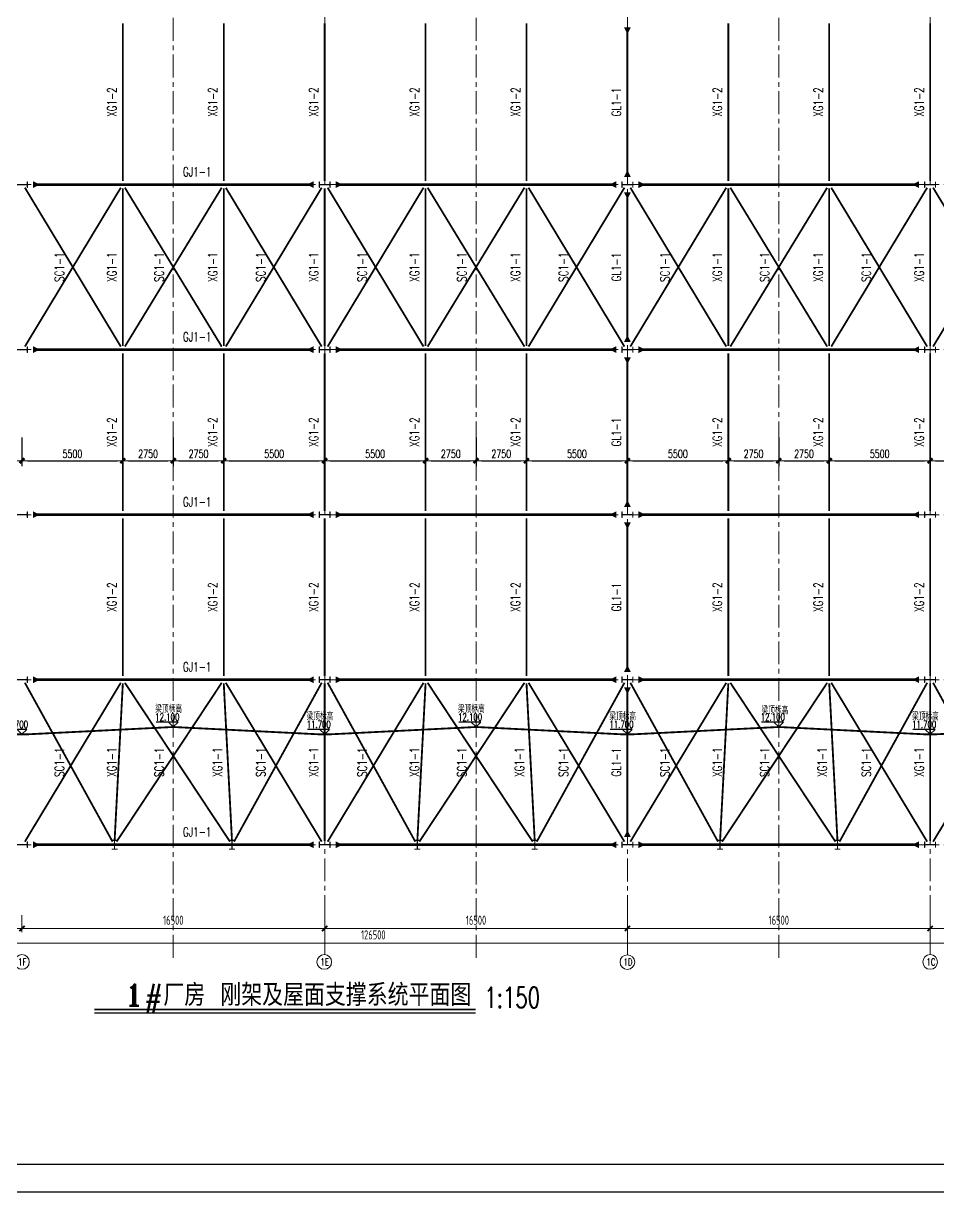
# Model space of a CAD drawing. Extents: x -1201378 to 2367219, y -619313 to 244905.
# Drawn here: x 434722 to 484548, y 118680 to 182444 of the extents above; entities that cross this region are included whole.
import ezdxf
from ezdxf.enums import TextEntityAlignment as Align

# ---------------------------------------------------------------- set-up
doc = ezdxf.new("R2010")
doc.units = 0
doc.header["$LTSCALE"] = 1000
doc.linetypes.add('CENTER', pattern=[2, 1.25, -0.25, 0.25, -0.25])
doc.layers.get('0').update_dxf_attribs({"linetype": 'CONTINUOUS'})
doc.layers.get('Defpoints').update_dxf_attribs({"linetype": 'CONTINUOUS'})
for name, color, linetype in [('0-cxFrame', 155, 'CONTINUOUS'), ('S-BG', 131, 'CONTINUOUS'), ('S-TEXT', 21, 'CONTINUOUS')]:
    doc.layers.add(name, color=color, linetype=linetype)
for name, color, linetype, lineweight in [('0-cxText', 131, 'CONTINUOUS', 25), ('S-axis', 111, 'CONTINUOUS', 0), ('S-bea', 40, 'CONTINUOUS', 0), ('S-col', 2, 'CONTINUOUS', 0), ('S-dim', 81, 'CONTINUOUS', 0), ('S-dote', 5, 'CENTER', 0), ('THIN', 7, 'CONTINUOUS', 0), ('柱间支撑', 6, 'CENTER', 0), ('梁', 4, 'CONTINUOUS', 18)]:
    doc.layers.add(name, color=color, linetype=linetype, lineweight=lineweight)
doc.styles.add('_TCH_AXIS', font='COMPLEX', dxfattribs={"bigfont": 'GBCBIG'})
doc.styles.add('cx_tuming', font='simhei.ttf')
doc.styles.add('cx_tuqian1', font='')
doc.styles.add('SS1', font='tj-romans1.shx', dxfattribs={"width": 0.7, "bigfont": 'tj-hztxt1.shx'})
doc.styles.add('TKZ1', font='tjromant.shx', dxfattribs={"width": 0.7, "bigfont": 'tjhts.shx'})
doc.styles.add('TSSD_Dimension', font='tssdeng.shx', dxfattribs={"width": 0.7, "bigfont": 'hztxt.shx'})
doc.styles.add('TSSD_Rein', font='tj-romans1.shx', dxfattribs={"width": 0.7, "bigfont": 'tj-hztxt.shx'})
doc.styles.add('黑体', font='simhei.ttf', dxfattribs={"width": 0.8})
doc.styles.get('cx_tuqian1').set_extended_font_data('SimSun')
doc.dimstyles.new('S-150-ARCHI', dxfattribs={"dimscale": 150, "dimtxt": 3, "dimasz": 2, "dimexe": 2, "dimexo": 2, "dimgap": 1, "dimtad": 1, "dimdec": 0, "dimzin": 0, "dimdsep": 46, "dimtxsty": 'SS1', "dimblk1": 'TT', "dimblk2": 'TT', "dimsah": 1, "dimcen": 1, "dimclrd": 256, "dimclre": 256, "dimclrt": 256, "dimadec": 0, "dimazin": 0, "dimtfac": 1, "dimtdec": 0, "dimtix": 1, "dimtmove": 2, "dimatfit": 0, "dimldrblk": 'TT', "dimfxl": 2, "dimtolj": 1, "dimtzin": 0, "dimarcsym": 0})
doc.dimstyles.new('TSSD_200_200', dxfattribs={"dimtxt": 500, "dimasz": 200, "dimexe": 200, "dimexo": 500, "dimgap": 200, "dimtad": 1, "dimdec": 0, "dimzin": 0, "dimdsep": 46, "dimtxsty": 'TSSD_Dimension', "dimblk": 'ARCHTICK', "dimcen": 0, "dimdle": 200, "dimclrt": 7, "dimadec": 0, "dimazin": 0, "dimtfac": 1, "dimtdec": 0, "dimtix": 1, "dimtmove": 2, "dimatfit": 3, "dimfxl": 1, "dimtolj": 1, "dimtzin": 0, "dimarcsym": 0})

# ---------------------------------------------------------------- blocks, each defined once
blk = doc.blocks.new('TK22.A0 L(Dragon)')
at = {"layer": '0-cxFrame', "color": 7, "const_width": 0.5}
blk.add_lwpolyline([(0, 0), (-1486, 0), (-1486, 841), (0, 841)], close=True, dxfattribs=at)
at = {"layer": '0-cxFrame', "const_width": 0.5}
blk.add_lwpolyline([(-80, 10), (-1466, 10), (-1466, 831), (-80, 831)], close=True, dxfattribs=at)
at = {"style": '黑体', "flags": 4}
blk.add_attdef('图幅', text='', height=3.3, dxfattribs=at).set_placement((-40, 3), align=Align.RIGHT)
at = {"layer": '0-cxText', "flags": 4}
for tag, height, style, p in [('建设单位', 3.5, 'cx_tuming', (-45, 240)), ('项目名称', 3.5, 'cx_tuming', (-45, 210)), ('子项名称', 3.5, 'cx_tuming', (-45, 180)), ('工程编号', 3.3, 'cx_tuqian1', (-35, 165)), ('图名1', 3.5, 'cx_tuming', (-45, 87)), ('图名2', 3.5, 'cx_tuming', (-45, 79)), ('图名3', 3.5, 'cx_tuming', (-45, 71)), ('出图日期', 3.3, 'cx_tuqian1', (-39, 60)), ('专业', 3.3, 'cx_tuqian1', (-55, 52)), ('图号', 3.3, 'cx_tuqian1', (-55, 44)), ('版次', 3.3, 'cx_tuqian1', (-20, 44))]:
    blk.add_attdef(tag, text='', height=height, dxfattribs=dict(at, style=style)).set_placement(p, align=Align.MIDDLE)
at = {"layer": 'Defpoints', "color": 6, "flags": 4}
for tag, height, style, p in [('tufu', 3.3, '黑体', (-12, 12)), ('dwfname', 4, 'cx_tuqian1', (-80, 3))]:
    blk.add_attdef(tag, text='', height=height, dxfattribs=dict(at, style=style)).set_placement(p, align=Align.RIGHT)
blk = doc.blocks.new('_FZH')
at = {"layer": 'S-col'}
blk.add_lwpolyline([(-0.375, -0.188), (-0.375, 0.187), (-0.36, 0.187), (-0.36, 0.005), (0.36, 0.005), (0.36, 0.187), (0.375, 0.187), (0.375, -0.188), (0.36, -0.188), (0.36, -0.005), (-0.36, -0.005), (-0.36, -0.188)], close=True, dxfattribs=at)
blk = doc.blocks.new('w4234324')
at = {"layer": 'S-col', "xscale": 800.0000000000005, "yscale": 800.0000000000005, "zscale": 800.0000000000005}
for p in [(-210454, 777820), (-193954, 777820), (-177454, 777820), (-160954, 777820), (-210454, 768820), (-193954, 768820), (-177454, 768820), (-160954, 768820), (-210454, 759820), (-193954, 759820), (-177454, 759820), (-160954, 759820), (-210454, 750820), (-193954, 750820), (-177454, 750820), (-160954, 750820), (-210454, 741820), (-193954, 741820), (-177454, 741820), (-160954, 741820)]:
    blk.add_blockref('_FZH', p, dxfattribs=at)
blk = doc.blocks.new('_ArchTick')
at = {"color": 0, "linetype": 'ByBlock', "const_width": 0.5}
blk.add_lwpolyline([(-0.71, -0.71), (0.71, 0.71)], dxfattribs=at)
blk = doc.blocks.new('*D3025')
at = {"layer": 'Defpoints', "color": 0, "transparency": 16777216}
for p in [(-181858, 21687), (-165358, 21687), (-165358, 20460)]:
    blk.add_point(p, dxfattribs=at)
at = {"layer": 'S-axis', "color": 0, "lineweight": -2, "transparency": 16777216}
for p, q in [((-181858, 21187), (-181858, 20260)), ((-165358, 21187), (-165358, 20260)), ((-182058, 20460), (-165158, 20460))]:
    blk.add_line(p, q, dxfattribs=at)
at = {"layer": 'S-axis', "color": 0, "lineweight": -2, "transparency": 16777216, "xscale": 200, "yscale": 200, "zscale": 200, "rotation": 180}
blk.add_blockref('_ArchTick', (-181858, 20460), dxfattribs=at)
at = {"layer": 'S-axis', "color": 0, "lineweight": -2, "transparency": 16777216, "xscale": 200, "yscale": 200, "zscale": 200}
blk.add_blockref('_ArchTick', (-165358, 20460), dxfattribs=at)
at = {"layer": 'S-axis', "color": 7, "transparency": 16777216, "insert": (-173608, 20910), "char_height": 500, "attachment_point": 5, "style": 'TSSD_Dimension'}
blk.add_mtext('\\A1;16500', dxfattribs=at)
blk = doc.blocks.new('*D3026')
at = {"layer": 'Defpoints', "color": 0, "transparency": 16777216}
for p in [(-165358, 21687), (-148858, 21687), (-148858, 20460)]:
    blk.add_point(p, dxfattribs=at)
at = {"layer": 'S-axis', "color": 0, "lineweight": -2, "transparency": 16777216}
for p, q in [((-165358, 21187), (-165358, 20260)), ((-148858, 21187), (-148858, 20260)), ((-165558, 20460), (-148658, 20460))]:
    blk.add_line(p, q, dxfattribs=at)
at = {"layer": 'S-axis', "color": 0, "lineweight": -2, "transparency": 16777216, "xscale": 200, "yscale": 200, "zscale": 200, "rotation": 180}
blk.add_blockref('_ArchTick', (-165358, 20460), dxfattribs=at)
at = {"layer": 'S-axis', "color": 0, "lineweight": -2, "transparency": 16777216, "xscale": 200, "yscale": 200, "zscale": 200}
blk.add_blockref('_ArchTick', (-148858, 20460), dxfattribs=at)
at = {"layer": 'S-axis', "color": 7, "transparency": 16777216, "insert": (-157108, 20910), "char_height": 500, "attachment_point": 5, "style": 'TSSD_Dimension'}
blk.add_mtext('\\A1;16500', dxfattribs=at)
blk = doc.blocks.new('*D3027')
at = {"layer": 'Defpoints', "color": 0, "transparency": 16777216}
for p in [(-148858, 21687), (-132358, 21687), (-132358, 20460)]:
    blk.add_point(p, dxfattribs=at)
at = {"layer": 'S-axis', "color": 0, "lineweight": -2, "transparency": 16777216}
for p, q in [((-148858, 21187), (-148858, 20260)), ((-132358, 21187), (-132358, 20260)), ((-149058, 20460), (-132158, 20460))]:
    blk.add_line(p, q, dxfattribs=at)
at = {"layer": 'S-axis', "color": 0, "lineweight": -2, "transparency": 16777216, "xscale": 200, "yscale": 200, "zscale": 200, "rotation": 180}
blk.add_blockref('_ArchTick', (-148858, 20460), dxfattribs=at)
at = {"layer": 'S-axis', "color": 0, "lineweight": -2, "transparency": 16777216, "xscale": 200, "yscale": 200, "zscale": 200}
blk.add_blockref('_ArchTick', (-132358, 20460), dxfattribs=at)
at = {"layer": 'S-axis', "color": 7, "transparency": 16777216, "insert": (-140608, 20910), "char_height": 500, "attachment_point": 5, "style": 'TSSD_Dimension'}
blk.add_mtext('\\A1;16500', dxfattribs=at)
blk = doc.blocks.new('*D3028')
at = {"layer": 'Defpoints', "color": 0, "transparency": 16777216}
for p in [(-132358, 21687), (-115858, 21687), (-115858, 20460)]:
    blk.add_point(p, dxfattribs=at)
at = {"layer": 'S-axis', "color": 0, "lineweight": -2, "transparency": 16777216}
for p, q in [((-132358, 21187), (-132358, 20260)), ((-115858, 21187), (-115858, 20260)), ((-132558, 20460), (-115658, 20460))]:
    blk.add_line(p, q, dxfattribs=at)
at = {"layer": 'S-axis', "color": 0, "lineweight": -2, "transparency": 16777216, "xscale": 200, "yscale": 200, "zscale": 200, "rotation": 180}
blk.add_blockref('_ArchTick', (-132358, 20460), dxfattribs=at)
at = {"layer": 'S-axis', "color": 0, "lineweight": -2, "transparency": 16777216, "xscale": 200, "yscale": 200, "zscale": 200}
blk.add_blockref('_ArchTick', (-115858, 20460), dxfattribs=at)
at = {"layer": 'S-axis', "color": 7, "transparency": 16777216, "insert": (-124108, 20910), "char_height": 500, "attachment_point": 5, "style": 'TSSD_Dimension'}
blk.add_mtext('\\A1;16500', dxfattribs=at)
blk = doc.blocks.new('*D3029')
at = {"layer": 'Defpoints', "color": 0, "transparency": 16777216}
for p in [(-115858, 21687), (-99358, 21687), (-99358, 20460)]:
    blk.add_point(p, dxfattribs=at)
at = {"layer": 'S-axis', "color": 0, "lineweight": -2, "transparency": 16777216}
for p, q in [((-115858, 21187), (-115858, 20260)), ((-99358, 21187), (-99358, 20260)), ((-116058, 20460), (-99158, 20460))]:
    blk.add_line(p, q, dxfattribs=at)
at = {"layer": 'S-axis', "color": 0, "lineweight": -2, "transparency": 16777216, "xscale": 200, "yscale": 200, "zscale": 200, "rotation": 180}
blk.add_blockref('_ArchTick', (-115858, 20460), dxfattribs=at)
at = {"layer": 'S-axis', "color": 0, "lineweight": -2, "transparency": 16777216, "xscale": 200, "yscale": 200, "zscale": 200}
blk.add_blockref('_ArchTick', (-99358, 20460), dxfattribs=at)
at = {"layer": 'S-axis', "color": 7, "transparency": 16777216, "insert": (-107608, 20910), "char_height": 500, "attachment_point": 5, "style": 'TSSD_Dimension'}
blk.add_mtext('\\A1;16500', dxfattribs=at)
blk = doc.blocks.new('*D3034')
at = {"layer": 'Defpoints', "color": 0, "transparency": 16777216}
for p in [(-209458, 21587), (-82958, 21587), (-82958, 19660)]:
    blk.add_point(p, dxfattribs=at)
at = {"layer": 'S-axis', "color": 0, "lineweight": -2, "transparency": 16777216}
for p, q in [((-209458, 21087), (-209458, 19460)), ((-82958, 21087), (-82958, 19460)), ((-209658, 19660), (-82758, 19660))]:
    blk.add_line(p, q, dxfattribs=at)
at = {"layer": 'S-axis', "color": 0, "lineweight": -2, "transparency": 16777216, "xscale": 200, "yscale": 200, "zscale": 200, "rotation": 180}
blk.add_blockref('_ArchTick', (-209458, 19660), dxfattribs=at)
at = {"layer": 'S-axis', "color": 0, "lineweight": -2, "transparency": 16777216, "xscale": 200, "yscale": 200, "zscale": 200}
blk.add_blockref('_ArchTick', (-82958, 19660), dxfattribs=at)
at = {"layer": 'S-axis', "color": 7, "transparency": 16777216, "insert": (-146208, 20110), "char_height": 500, "attachment_point": 5, "style": 'TSSD_Dimension'}
blk.add_mtext('\\A1;126500', dxfattribs=at)
blk = doc.blocks.new('TT')
blk.add_line((-0.97, 0), (0.97, 0))
at = {"const_width": 0.45}
blk.add_lwpolyline([(-0.44, -0.44), (0.44, 0.44)], dxfattribs=at)
blk = doc.blocks.new('*D5939')
at = {"layer": 'Defpoints', "color": 0, "transparency": 16777216}
for p in [(429142, 160152), (434642, 160152), (434642, 158595)]:
    blk.add_point(p, dxfattribs=at)
at = {"layer": 'S-dim', "lineweight": -2, "transparency": 16777216}
for p, q in [((429142, 159852), (429142, 158295)), ((434642, 159852), (434642, 158295)), ((429442, 158595), (434342, 158595))]:
    blk.add_line(p, q, dxfattribs=at)
at = {"layer": 'S-dim', "lineweight": -2, "transparency": 16777216, "xscale": 300, "yscale": 300, "zscale": 300, "rotation": 180}
blk.add_blockref('TT', (429142, 158595), dxfattribs=at)
at = {"layer": 'S-dim', "lineweight": -2, "transparency": 16777216, "xscale": 300, "yscale": 300, "zscale": 300}
blk.add_blockref('TT', (434642, 158595), dxfattribs=at)
at = {"layer": 'S-dim', "transparency": 16777216, "insert": (431892, 158970), "char_height": 450, "attachment_point": 5, "style": 'SS1'}
blk.add_mtext('\\A1;5500', dxfattribs=at)
blk = doc.blocks.new('*D5940')
at = {"layer": 'Defpoints', "color": 0, "transparency": 16777216}
for p in [(434642, 160152), (440142, 160152), (440142, 158595)]:
    blk.add_point(p, dxfattribs=at)
at = {"layer": 'S-dim', "lineweight": -2, "transparency": 16777216}
for p, q in [((434642, 159852), (434642, 158295)), ((440142, 159852), (440142, 158295)), ((434942, 158595), (439842, 158595))]:
    blk.add_line(p, q, dxfattribs=at)
at = {"layer": 'S-dim', "lineweight": -2, "transparency": 16777216, "xscale": 300, "yscale": 300, "zscale": 300, "rotation": 180}
blk.add_blockref('TT', (434642, 158595), dxfattribs=at)
at = {"layer": 'S-dim', "lineweight": -2, "transparency": 16777216, "xscale": 300, "yscale": 300, "zscale": 300}
blk.add_blockref('TT', (440142, 158595), dxfattribs=at)
at = {"layer": 'S-dim', "transparency": 16777216, "insert": (437392, 158970), "char_height": 450, "attachment_point": 5, "style": 'SS1'}
blk.add_mtext('\\A1;5500', dxfattribs=at)
blk = doc.blocks.new('*D5941')
at = {"layer": 'Defpoints', "color": 0, "transparency": 16777216}
for p in [(440142, 160152), (442892, 160152), (442892, 158595)]:
    blk.add_point(p, dxfattribs=at)
at = {"layer": 'S-dim', "lineweight": -2, "transparency": 16777216}
for p, q in [((440142, 159852), (440142, 158295)), ((442892, 159852), (442892, 158295)), ((440442, 158595), (442592, 158595))]:
    blk.add_line(p, q, dxfattribs=at)
at = {"layer": 'S-dim', "lineweight": -2, "transparency": 16777216, "xscale": 300, "yscale": 300, "zscale": 300, "rotation": 180}
blk.add_blockref('TT', (440142, 158595), dxfattribs=at)
at = {"layer": 'S-dim', "lineweight": -2, "transparency": 16777216, "xscale": 300, "yscale": 300, "zscale": 300}
blk.add_blockref('TT', (442892, 158595), dxfattribs=at)
at = {"layer": 'S-dim', "transparency": 16777216, "insert": (441517, 158970), "char_height": 450, "attachment_point": 5, "style": 'SS1'}
blk.add_mtext('\\A1;2750', dxfattribs=at)
blk = doc.blocks.new('*D5942')
at = {"layer": 'Defpoints', "color": 0, "transparency": 16777216}
for p in [(442892, 160152), (445642, 160152), (445642, 158595)]:
    blk.add_point(p, dxfattribs=at)
at = {"layer": 'S-dim', "lineweight": -2, "transparency": 16777216}
for p, q in [((442892, 159852), (442892, 158295)), ((445642, 159852), (445642, 158295)), ((443192, 158595), (445342, 158595))]:
    blk.add_line(p, q, dxfattribs=at)
at = {"layer": 'S-dim', "lineweight": -2, "transparency": 16777216, "xscale": 300, "yscale": 300, "zscale": 300, "rotation": 180}
blk.add_blockref('TT', (442892, 158595), dxfattribs=at)
at = {"layer": 'S-dim', "lineweight": -2, "transparency": 16777216, "xscale": 300, "yscale": 300, "zscale": 300}
blk.add_blockref('TT', (445642, 158595), dxfattribs=at)
at = {"layer": 'S-dim', "transparency": 16777216, "insert": (444267, 158970), "char_height": 450, "attachment_point": 5, "style": 'SS1'}
blk.add_mtext('\\A1;2750', dxfattribs=at)
blk = doc.blocks.new('*D5943')
at = {"layer": 'Defpoints', "color": 0, "transparency": 16777216}
for p in [(445642, 160152), (451142, 160152), (451142, 158595)]:
    blk.add_point(p, dxfattribs=at)
at = {"layer": 'S-dim', "lineweight": -2, "transparency": 16777216}
for p, q in [((445642, 159852), (445642, 158295)), ((451142, 159852), (451142, 158295)), ((445942, 158595), (450842, 158595))]:
    blk.add_line(p, q, dxfattribs=at)
at = {"layer": 'S-dim', "lineweight": -2, "transparency": 16777216, "xscale": 300, "yscale": 300, "zscale": 300, "rotation": 180}
blk.add_blockref('TT', (445642, 158595), dxfattribs=at)
at = {"layer": 'S-dim', "lineweight": -2, "transparency": 16777216, "xscale": 300, "yscale": 300, "zscale": 300}
blk.add_blockref('TT', (451142, 158595), dxfattribs=at)
at = {"layer": 'S-dim', "transparency": 16777216, "insert": (448392, 158970), "char_height": 450, "attachment_point": 5, "style": 'SS1'}
blk.add_mtext('\\A1;5500', dxfattribs=at)
blk = doc.blocks.new('*D5944')
at = {"layer": 'Defpoints', "color": 0, "transparency": 16777216}
for p in [(451142, 160152), (456642, 160152), (456642, 158595)]:
    blk.add_point(p, dxfattribs=at)
at = {"layer": 'S-dim', "lineweight": -2, "transparency": 16777216}
for p, q in [((451142, 159852), (451142, 158295)), ((456642, 159852), (456642, 158295)), ((451442, 158595), (456342, 158595))]:
    blk.add_line(p, q, dxfattribs=at)
at = {"layer": 'S-dim', "lineweight": -2, "transparency": 16777216, "xscale": 300, "yscale": 300, "zscale": 300, "rotation": 180}
blk.add_blockref('TT', (451142, 158595), dxfattribs=at)
at = {"layer": 'S-dim', "lineweight": -2, "transparency": 16777216, "xscale": 300, "yscale": 300, "zscale": 300}
blk.add_blockref('TT', (456642, 158595), dxfattribs=at)
at = {"layer": 'S-dim', "transparency": 16777216, "insert": (453892, 158970), "char_height": 450, "attachment_point": 5, "style": 'SS1'}
blk.add_mtext('\\A1;5500', dxfattribs=at)
blk = doc.blocks.new('*D5945')
at = {"layer": 'Defpoints', "color": 0, "transparency": 16777216}
for p in [(456642, 160152), (459392, 160152), (459392, 158595)]:
    blk.add_point(p, dxfattribs=at)
at = {"layer": 'S-dim', "lineweight": -2, "transparency": 16777216}
for p, q in [((456642, 159852), (456642, 158295)), ((459392, 159852), (459392, 158295)), ((456942, 158595), (459092, 158595))]:
    blk.add_line(p, q, dxfattribs=at)
at = {"layer": 'S-dim', "lineweight": -2, "transparency": 16777216, "xscale": 300, "yscale": 300, "zscale": 300, "rotation": 180}
blk.add_blockref('TT', (456642, 158595), dxfattribs=at)
at = {"layer": 'S-dim', "lineweight": -2, "transparency": 16777216, "xscale": 300, "yscale": 300, "zscale": 300}
blk.add_blockref('TT', (459392, 158595), dxfattribs=at)
at = {"layer": 'S-dim', "transparency": 16777216, "insert": (458017, 158970), "char_height": 450, "attachment_point": 5, "style": 'SS1'}
blk.add_mtext('\\A1;2750', dxfattribs=at)
blk = doc.blocks.new('*D5946')
at = {"layer": 'Defpoints', "color": 0, "transparency": 16777216}
for p in [(459392, 160152), (462142, 160152), (462142, 158595)]:
    blk.add_point(p, dxfattribs=at)
at = {"layer": 'S-dim', "lineweight": -2, "transparency": 16777216}
for p, q in [((459392, 159852), (459392, 158295)), ((462142, 159852), (462142, 158295)), ((459692, 158595), (461842, 158595))]:
    blk.add_line(p, q, dxfattribs=at)
at = {"layer": 'S-dim', "lineweight": -2, "transparency": 16777216, "xscale": 300, "yscale": 300, "zscale": 300, "rotation": 180}
blk.add_blockref('TT', (459392, 158595), dxfattribs=at)
at = {"layer": 'S-dim', "lineweight": -2, "transparency": 16777216, "xscale": 300, "yscale": 300, "zscale": 300}
blk.add_blockref('TT', (462142, 158595), dxfattribs=at)
at = {"layer": 'S-dim', "transparency": 16777216, "insert": (460767, 158970), "char_height": 450, "attachment_point": 5, "style": 'SS1'}
blk.add_mtext('\\A1;2750', dxfattribs=at)
blk = doc.blocks.new('*D5947')
at = {"layer": 'Defpoints', "color": 0, "transparency": 16777216}
for p in [(462142, 160152), (467642, 160152), (467642, 158595)]:
    blk.add_point(p, dxfattribs=at)
at = {"layer": 'S-dim', "lineweight": -2, "transparency": 16777216}
for p, q in [((462142, 159852), (462142, 158295)), ((467642, 159852), (467642, 158295)), ((462442, 158595), (467342, 158595))]:
    blk.add_line(p, q, dxfattribs=at)
at = {"layer": 'S-dim', "lineweight": -2, "transparency": 16777216, "xscale": 300, "yscale": 300, "zscale": 300, "rotation": 180}
blk.add_blockref('TT', (462142, 158595), dxfattribs=at)
at = {"layer": 'S-dim', "lineweight": -2, "transparency": 16777216, "xscale": 300, "yscale": 300, "zscale": 300}
blk.add_blockref('TT', (467642, 158595), dxfattribs=at)
at = {"layer": 'S-dim', "transparency": 16777216, "insert": (464892, 158970), "char_height": 450, "attachment_point": 5, "style": 'SS1'}
blk.add_mtext('\\A1;5500', dxfattribs=at)
blk = doc.blocks.new('*D5948')
at = {"layer": 'Defpoints', "color": 0, "transparency": 16777216}
for p in [(467642, 160152), (473142, 160152), (473142, 158595)]:
    blk.add_point(p, dxfattribs=at)
at = {"layer": 'S-dim', "lineweight": -2, "transparency": 16777216}
for p, q in [((467642, 159852), (467642, 158295)), ((473142, 159852), (473142, 158295)), ((467942, 158595), (472842, 158595))]:
    blk.add_line(p, q, dxfattribs=at)
at = {"layer": 'S-dim', "lineweight": -2, "transparency": 16777216, "xscale": 300, "yscale": 300, "zscale": 300, "rotation": 180}
blk.add_blockref('TT', (467642, 158595), dxfattribs=at)
at = {"layer": 'S-dim', "lineweight": -2, "transparency": 16777216, "xscale": 300, "yscale": 300, "zscale": 300}
blk.add_blockref('TT', (473142, 158595), dxfattribs=at)
at = {"layer": 'S-dim', "transparency": 16777216, "insert": (470392, 158970), "char_height": 450, "attachment_point": 5, "style": 'SS1'}
blk.add_mtext('\\A1;5500', dxfattribs=at)
blk = doc.blocks.new('*D5949')
at = {"layer": 'Defpoints', "color": 0, "transparency": 16777216}
for p in [(473142, 160152), (475892, 160152), (475892, 158595)]:
    blk.add_point(p, dxfattribs=at)
at = {"layer": 'S-dim', "lineweight": -2, "transparency": 16777216}
for p, q in [((473142, 159852), (473142, 158295)), ((475892, 159852), (475892, 158295)), ((473442, 158595), (475592, 158595))]:
    blk.add_line(p, q, dxfattribs=at)
at = {"layer": 'S-dim', "lineweight": -2, "transparency": 16777216, "xscale": 300, "yscale": 300, "zscale": 300, "rotation": 180}
blk.add_blockref('TT', (473142, 158595), dxfattribs=at)
at = {"layer": 'S-dim', "lineweight": -2, "transparency": 16777216, "xscale": 300, "yscale": 300, "zscale": 300}
blk.add_blockref('TT', (475892, 158595), dxfattribs=at)
at = {"layer": 'S-dim', "transparency": 16777216, "insert": (474517, 158970), "char_height": 450, "attachment_point": 5, "style": 'SS1'}
blk.add_mtext('\\A1;2750', dxfattribs=at)
blk = doc.blocks.new('*D5950')
at = {"layer": 'Defpoints', "color": 0, "transparency": 16777216}
for p in [(475892, 160152), (478642, 160152), (478642, 158595)]:
    blk.add_point(p, dxfattribs=at)
at = {"layer": 'S-dim', "lineweight": -2, "transparency": 16777216}
for p, q in [((475892, 159852), (475892, 158295)), ((478642, 159852), (478642, 158295)), ((476192, 158595), (478342, 158595))]:
    blk.add_line(p, q, dxfattribs=at)
at = {"layer": 'S-dim', "lineweight": -2, "transparency": 16777216, "xscale": 300, "yscale": 300, "zscale": 300, "rotation": 180}
blk.add_blockref('TT', (475892, 158595), dxfattribs=at)
at = {"layer": 'S-dim', "lineweight": -2, "transparency": 16777216, "xscale": 300, "yscale": 300, "zscale": 300}
blk.add_blockref('TT', (478642, 158595), dxfattribs=at)
at = {"layer": 'S-dim', "transparency": 16777216, "insert": (477267, 158970), "char_height": 450, "attachment_point": 5, "style": 'SS1'}
blk.add_mtext('\\A1;2750', dxfattribs=at)
blk = doc.blocks.new('*D5951')
at = {"layer": 'Defpoints', "color": 0, "transparency": 16777216}
for p in [(478642, 160152), (484142, 160152), (484142, 158595)]:
    blk.add_point(p, dxfattribs=at)
at = {"layer": 'S-dim', "lineweight": -2, "transparency": 16777216}
for p, q in [((478642, 159852), (478642, 158295)), ((484142, 159852), (484142, 158295)), ((478942, 158595), (483842, 158595))]:
    blk.add_line(p, q, dxfattribs=at)
at = {"layer": 'S-dim', "lineweight": -2, "transparency": 16777216, "xscale": 300, "yscale": 300, "zscale": 300, "rotation": 180}
blk.add_blockref('TT', (478642, 158595), dxfattribs=at)
at = {"layer": 'S-dim', "lineweight": -2, "transparency": 16777216, "xscale": 300, "yscale": 300, "zscale": 300}
blk.add_blockref('TT', (484142, 158595), dxfattribs=at)
at = {"layer": 'S-dim', "transparency": 16777216, "insert": (481392, 158970), "char_height": 450, "attachment_point": 5, "style": 'SS1'}
blk.add_mtext('\\A1;5500', dxfattribs=at)
blk = doc.blocks.new('*D5952')
at = {"layer": 'Defpoints', "color": 0, "transparency": 16777216}
for p in [(484142, 160152), (489642, 160152), (489642, 158595)]:
    blk.add_point(p, dxfattribs=at)
at = {"layer": 'S-dim', "lineweight": -2, "transparency": 16777216}
for p, q in [((484142, 159852), (484142, 158295)), ((489642, 159852), (489642, 158295)), ((484442, 158595), (489342, 158595))]:
    blk.add_line(p, q, dxfattribs=at)
at = {"layer": 'S-dim', "lineweight": -2, "transparency": 16777216, "xscale": 300, "yscale": 300, "zscale": 300, "rotation": 180}
blk.add_blockref('TT', (484142, 158595), dxfattribs=at)
at = {"layer": 'S-dim', "lineweight": -2, "transparency": 16777216, "xscale": 300, "yscale": 300, "zscale": 300}
blk.add_blockref('TT', (489642, 158595), dxfattribs=at)
at = {"layer": 'S-dim', "transparency": 16777216, "insert": (486892, 158970), "char_height": 450, "attachment_point": 5, "style": 'SS1'}
blk.add_mtext('\\A1;5500', dxfattribs=at)
blk = doc.blocks.new('1号标高')
at = {"layer": 'S-BG'}
for points in [[(442625, 114340), (442892, 114073), (443158, 114340), (441952, 114340)], [(459125, 114340), (459392, 114073), (459658, 114340), (458452, 114340)], [(475625, 114340), (475892, 114073), (476158, 114340), (474952, 114340)], [(434375, 113940), (434642, 113673), (434908, 113940), (433702, 113940)], [(450875, 113940), (451142, 113673), (451408, 113940), (450202, 113940)], [(467375, 113940), (467642, 113673), (467908, 113940), (466702, 113940)], [(483875, 113940), (484142, 113673), (484408, 113940), (483202, 113940)]]:
    blk.add_lwpolyline(points, dxfattribs=at)
at = {"layer": 'S-BG', "const_width": 100}
blk.add_lwpolyline([(391142, 113673), (391442, 113673), (396392, 114073), (401342, 113673), (401942, 113673), (409892, 114073), (417842, 113673), (418442, 113673), (426392, 114073), (434342, 113673), (434942, 113673), (442892, 114073), (450842, 113673), (451442, 113673), (459392, 114073), (467342, 113673), (467942, 113673), (475892, 114073), (483842, 113673), (484442, 113673), (492392, 114073), (500342, 113673), (500642, 113673)], dxfattribs=at)
at = {"layer": 'S-BG', "style": 'SS1', "width": 0.7}
for s, p in [('梁顶标高', (441907, 114843, 0)), ('12.100', (441907, 114417, 0)), ('梁顶标高', (450157, 114443, 0)), ('梁顶标高', (458407, 114843, 0)), ('12.100', (458407, 114417, 0)), ('梁顶标高', (466657, 114443, 0)), ('梁顶标高', (474952, 114766)), ('12.100', (474907, 114417, 0)), ('梁顶标高', (483157, 114443, 0)), ('11.700', (433657, 114017, 0)), ('11.700', (450157, 114017, 0)), ('11.700', (466657, 114017, 0)), ('11.700', (483157, 114017, 0))]:
    blk.add_text(s, height=400, dxfattribs=at).set_placement(p)
blk = doc.blocks.new('1#轴网')
at = {"layer": 'S-axis'}
for centre in [(-165358.5, 18633.1), (-148881.2, 18633.1), (-132358.5, 18624), (-115858.5, 18633.1)]:
    blk.add_circle(centre, 400, dxfattribs=at)
at = {"layer": 'S-dote'}
for p, q in [((-157108.5, 18867), (-157108.5, 124689.3)), ((-148858.5, 19032.5), (-148858.5, 124689.3)), ((-140608.5, 18867), (-140608.5, 124689.3)), ((-132358.5, 19024), (-132358.5, 124689.3)), ((-124108.5, 18867), (-124108.5, 124689.3)), ((-115858.5, 19033.1), (-115858.5, 124689.3)), ((-99358.5, 61027), (-216950.7, 61027)), ((-99358.5, 52027), (-216950.7, 52027)), ((-99358.5, 43027), (-216950.7, 43027)), ((-99358.5, 34027), (-216950.7, 34027)), ((-99358.5, 25027), (-216950.7, 25027))]:
    blk.add_line(p, q, dxfattribs=at)
at = {"layer": 'S-axis', "style": '_TCH_AXIS', "width": 0.705882}
for s, height, p in [('1F', 387.75, (-165560.5, 18439.2)), ('1E', 387.75, (-149083.3, 18439.2)), ('1D', 381.3, (-132563.5, 18433.4)), ('1C', 394.32, (-116057.3, 18436))]:
    blk.add_text(s, height=height, dxfattribs=at).set_placement(p)
at = {"layer": 'S-axis'}
for p1, p2, distance, picture, middle in [((-181858.5, 21687), (-165358.5, 21687), -1226.7, '*D3025', (-173608.5, 20910.3)), ((-165358.5, 21687), (-148858.5, 21687), -1226.7, '*D3026', (-157108.5, 20910.3)), ((-148858.5, 21687), (-132358.5, 21687), -1226.7, '*D3027', (-140608.5, 20910.3)), ((-132358.5, 21687), (-115858.5, 21687), -1226.7, '*D3028', (-124108.5, 20910.3)), ((-115858.5, 21687), (-99358.5, 21687), -1226.7, '*D3029', (-107608.5, 20910.3)), ((-209458.5, 21587), (-82958.5, 21587), -1926.7, '*D3034', (-146208.5, 20110.3))]:
    dim = blk.add_aligned_dim(p1=p1, p2=p2, distance=distance, dimstyle='TSSD_200_200', dxfattribs=at)
    dim.commit()
    dim.dimension.update_dxf_attribs({"geometry": picture, "text_midpoint": middle})

msp = doc.modelspace()

# ---------------------------------------------------------------- linework, layer by layer
at = {"layer": 'S-bea'}
for points in [[(467641.5, 182236.8, 375, 0, 0), (467641.5, 181861.8, 375, 0, 0)], [(467641.5, 174066.8, 375, 0, 0), (467641.5, 174441.8, 375, 0, 0)], [(435241.5, 173651.8, 375, 0, 0), (435616.5, 173651.8, 375, 0, 0)], [(450541.5, 173651.8, 375, 0, 0), (450166.5, 173651.8, 375, 0, 0)], [(450541.5, 173651.8, 375, 0, 0), (450166.5, 173651.8, 375, 0, 0)], [(451741.5, 173651.8, 375, 0, 0), (452116.5, 173651.8, 375, 0, 0)], [(467041.5, 173651.8, 375, 0, 0), (466666.5, 173651.8, 375, 0, 0)], [(467041.5, 173651.8, 375, 0, 0), (466666.5, 173651.8, 375, 0, 0)], [(468241.5, 173651.8, 375, 0, 0), (468616.5, 173651.8, 375, 0, 0)], [(483541.5, 173651.8, 375, 0, 0), (483166.5, 173651.8, 375, 0, 0)], [(483541.5, 173651.8, 375, 0, 0), (483166.5, 173651.8, 375, 0, 0)], [(467641.5, 173236.8, 375, 0, 0), (467641.5, 172861.8, 375, 0, 0)], [(467641.5, 165066.8, 375, 0, 0), (467641.5, 165441.8, 375, 0, 0)], [(435241.5, 164651.8, 375, 0, 0), (435616.5, 164651.8, 375, 0, 0)], [(450541.5, 164651.8, 375, 0, 0), (450166.5, 164651.8, 375, 0, 0)], [(450541.5, 164651.8, 375, 0, 0), (450166.5, 164651.8, 375, 0, 0)], [(451741.5, 164651.8, 375, 0, 0), (452116.5, 164651.8, 375, 0, 0)], [(467041.5, 164651.8, 375, 0, 0), (466666.5, 164651.8, 375, 0, 0)], [(467041.5, 164651.8, 375, 0, 0), (466666.5, 164651.8, 375, 0, 0)], [(468241.5, 164651.8, 375, 0, 0), (468616.5, 164651.8, 375, 0, 0)], [(483541.5, 164651.8, 375, 0, 0), (483166.5, 164651.8, 375, 0, 0)], [(483541.5, 164651.8, 375, 0, 0), (483166.5, 164651.8, 375, 0, 0)], [(467641.5, 164236.8, 375, 0, 0), (467641.5, 163861.8, 375, 0, 0)], [(467641.5, 156066.8, 375, 0, 0), (467641.5, 156441.8, 375, 0, 0)], [(435241.5, 155651.8, 375, 0, 0), (435616.5, 155651.8, 375, 0, 0)], [(450541.5, 155651.8, 375, 0, 0), (450166.5, 155651.8, 375, 0, 0)], [(450541.5, 155651.8, 375, 0, 0), (450166.5, 155651.8, 375, 0, 0)], [(451741.5, 155651.8, 375, 0, 0), (452116.5, 155651.8, 375, 0, 0)], [(467041.5, 155651.8, 375, 0, 0), (466666.5, 155651.8, 375, 0, 0)], [(467041.5, 155651.8, 375, 0, 0), (466666.5, 155651.8, 375, 0, 0)], [(468241.5, 155651.8, 375, 0, 0), (468616.5, 155651.8, 375, 0, 0)], [(483541.5, 155651.8, 375, 0, 0), (483166.5, 155651.8, 375, 0, 0)], [(483541.5, 155651.8, 375, 0, 0), (483166.5, 155651.8, 375, 0, 0)], [(467641.5, 155236.8, 375, 0, 0), (467641.5, 154861.8, 375, 0, 0)], [(467641.5, 147066.8, 375, 0, 0), (467641.5, 147441.8, 375, 0, 0)], [(435241.5, 146651.8, 375, 0, 0), (435616.5, 146651.8, 375, 0, 0)], [(450541.5, 146651.8, 375, 0, 0), (450166.5, 146651.8, 375, 0, 0)], [(450541.5, 146651.8, 375, 0, 0), (450166.5, 146651.8, 375, 0, 0)], [(451741.5, 146651.8, 375, 0, 0), (452116.5, 146651.8, 375, 0, 0)], [(467041.5, 146651.8, 375, 0, 0), (466666.5, 146651.8, 375, 0, 0)], [(467041.5, 146651.8, 375, 0, 0), (466666.5, 146651.8, 375, 0, 0)], [(468241.5, 146651.8, 375, 0, 0), (468616.5, 146651.8, 375, 0, 0)], [(483541.5, 146651.8, 375, 0, 0), (483166.5, 146651.8, 375, 0, 0)], [(483541.5, 146651.8, 375, 0, 0), (483166.5, 146651.8, 375, 0, 0)], [(467641.5, 146236.8, 375, 0, 0), (467641.5, 145861.8, 375, 0, 0)], [(467641.5, 138066.8, 375, 0, 0), (467641.5, 138441.8, 375, 0, 0)], [(435241.5, 137651.8, 375, 0, 0), (435616.5, 137651.8, 375, 0, 0)], [(450541.5, 137651.8, 375, 0, 0), (450166.5, 137651.8, 375, 0, 0)], [(450541.5, 137651.8, 375, 0, 0), (450166.5, 137651.8, 375, 0, 0)], [(451741.5, 137651.8, 375, 0, 0), (452116.5, 137651.8, 375, 0, 0)], [(467041.5, 137651.8, 375, 0, 0), (466666.5, 137651.8, 375, 0, 0)], [(467041.5, 137651.8, 375, 0, 0), (466666.5, 137651.8, 375, 0, 0)], [(468241.5, 137651.8, 375, 0, 0), (468616.5, 137651.8, 375, 0, 0)], [(483541.5, 137651.8, 375, 0, 0), (483166.5, 137651.8, 375, 0, 0)], [(483541.5, 137651.8, 375, 0, 0), (483166.5, 137651.8, 375, 0, 0)]]:
    msp.add_lwpolyline(points, format="xyseb", dxfattribs=at)
at = {"layer": 'S-bea', "const_width": 150}
for points in [[(435241.5, 173651.8), (450541.5, 173651.8)], [(451741.5, 173651.8), (467041.5, 173651.8)], [(468241.5, 173651.8), (483541.5, 173651.8)], [(435241.5, 164651.8), (450541.5, 164651.8)], [(451741.5, 164651.8), (467041.5, 164651.8)], [(468241.5, 164651.8), (483541.5, 164651.8)], [(435241.5, 155651.8), (450541.5, 155651.8)], [(451741.5, 155651.8), (467041.5, 155651.8)], [(468241.5, 155651.8), (483541.5, 155651.8)], [(435241.5, 146651.8), (450541.5, 146651.8)], [(451741.5, 146651.8), (467041.5, 146651.8)], [(468241.5, 146651.8), (483541.5, 146651.8)], [(435241.5, 137651.8), (450541.5, 137651.8)], [(451741.5, 137651.8), (467041.5, 137651.8)], [(468241.5, 137651.8), (483541.5, 137651.8)]]:
    msp.add_lwpolyline(points, dxfattribs=at)
at = {"layer": 'S-col'}
for points in [[(439841.5, 137401.8), (439541.5, 137401.8), (439541.5, 137413.8), (439687.5, 137413.8), (439687.5, 137889.8), (439541.5, 137889.8), (439541.5, 137901.8), (439841.5, 137901.8), (439841.5, 137889.8), (439695.5, 137889.8), (439695.5, 137413.8), (439841.5, 137413.8)], [(445941.5, 137401.8), (446241.5, 137401.8), (446241.5, 137413.8), (446095.5, 137413.8), (446095.5, 137889.8), (446241.5, 137889.8), (446241.5, 137901.8), (445941.5, 137901.8), (445941.5, 137889.8), (446087.5, 137889.8), (446087.5, 137413.8), (445941.5, 137413.8)], [(456341.5, 137401.8), (456041.5, 137401.8), (456041.5, 137413.8), (456187.5, 137413.8), (456187.5, 137889.8), (456041.5, 137889.8), (456041.5, 137901.8), (456341.5, 137901.8), (456341.5, 137889.8), (456195.5, 137889.8), (456195.5, 137413.8), (456341.5, 137413.8)], [(462441.5, 137401.8), (462741.5, 137401.8), (462741.5, 137413.8), (462595.5, 137413.8), (462595.5, 137889.8), (462741.5, 137889.8), (462741.5, 137901.8), (462441.5, 137901.8), (462441.5, 137889.8), (462587.5, 137889.8), (462587.5, 137413.8), (462441.5, 137413.8)], [(472841.5, 137401.8), (472541.5, 137401.8), (472541.5, 137413.8), (472687.5, 137413.8), (472687.5, 137889.8), (472541.5, 137889.8), (472541.5, 137901.8), (472841.5, 137901.8), (472841.5, 137889.8), (472695.5, 137889.8), (472695.5, 137413.8), (472841.5, 137413.8)], [(478941.5, 137401.8), (479241.5, 137401.8), (479241.5, 137413.8), (479095.5, 137413.8), (479095.5, 137889.8), (479241.5, 137889.8), (479241.5, 137901.8), (478941.5, 137901.8), (478941.5, 137889.8), (479087.5, 137889.8), (479087.5, 137413.8), (478941.5, 137413.8)]]:
    msp.add_lwpolyline(points, close=True, dxfattribs=at)
at = {"layer": 'S-TEXT'}
msp.add_line((438595.5, 128477.5), (459369, 128477.5), dxfattribs=at)
at = {"layer": 'S-TEXT', "const_width": 90}
msp.add_lwpolyline([(438595.5, 128657.5), (459374.6, 128657.5)], dxfattribs=at)
at = {"layer": '柱间支撑', "linetype": 'Continuous', "const_width": 100}
for points in [[(440141.5, 173851.8), (440141.5, 182451.8)], [(445641.5, 173851.8), (445641.5, 182451.8)], [(451141.5, 173851.8), (451141.5, 182451.8)], [(456641.5, 173851.8), (456641.5, 182451.8)], [(462141.5, 173851.8), (462141.5, 182451.8)], [(473141.5, 173851.8), (473141.5, 182451.8)], [(478641.5, 173851.8), (478641.5, 182451.8)], [(484141.5, 173851.8), (484141.5, 182451.8)], [(440031.2, 164818.7), (434801.8, 173485)], [(434801.8, 164818.7), (440031.2, 173485)], [(440141.5, 164851.8), (440141.5, 173451.8)], [(445531.2, 164818.7), (440251.8, 173485)], [(440251.8, 164818.7), (445531.2, 173485)], [(445641.5, 164851.8), (445641.5, 173451.8)], [(450981.2, 164818.7), (445751.8, 173485)], [(445751.8, 164818.7), (450981.2, 173485)], [(451141.5, 164851.8), (451141.5, 173451.8)], [(456531.2, 164818.7), (451301.8, 173485)], [(451301.8, 164818.7), (456531.2, 173485)], [(456641.5, 164851.8), (456641.5, 173451.8)], [(462031.2, 164818.7), (456751.8, 173485)], [(456751.8, 164818.7), (462031.2, 173485)], [(462141.5, 164851.8), (462141.5, 173451.8)], [(467481.2, 164818.7), (462251.8, 173485)], [(462251.8, 164818.7), (467481.2, 173485)], [(473031.2, 164818.7), (467801.8, 173485)], [(467801.8, 164818.7), (473031.2, 173485)], [(473141.5, 164851.8), (473141.5, 173451.8)], [(478531.2, 164818.7), (473251.8, 173485)], [(473251.8, 164818.7), (478531.2, 173485)], [(478641.5, 164851.8), (478641.5, 173451.8)], [(483981.2, 164818.7), (478751.8, 173485)], [(478751.8, 164818.7), (483981.2, 173485)], [(484141.5, 164851.8), (484141.5, 173451.8)], [(489531.2, 164818.7), (484301.8, 173485)], [(484301.8, 164818.7), (489531.2, 173485)], [(440141.5, 155851.8), (440141.5, 164451.8)], [(445641.5, 155851.8), (445641.5, 164451.8)], [(451141.5, 155851.8), (451141.5, 164451.8)], [(456641.5, 155851.8), (456641.5, 164451.8)], [(462141.5, 155851.8), (462141.5, 164451.8)], [(473141.5, 155851.8), (473141.5, 164451.8)], [(478641.5, 155851.8), (478641.5, 164451.8)], [(484141.5, 155851.8), (484141.5, 164451.8)], [(440141.5, 146851.8), (440141.5, 155451.8)], [(445641.5, 146851.8), (445641.5, 155451.8)], [(451141.5, 146851.8), (451141.5, 155451.8)], [(456641.5, 146851.8), (456641.5, 155451.8)], [(462141.5, 146851.8), (462141.5, 155451.8)], [(473141.5, 146851.8), (473141.5, 155451.8)], [(478641.5, 146851.8), (478641.5, 155451.8)], [(484141.5, 146851.8), (484141.5, 155451.8)], [(439581.2, 137818.7), (434801.8, 146485)], [(434801.8, 137818.7), (440031.2, 146485)], [(439691.5, 137851.8), (440141.5, 146451.8)], [(439801.8, 137818.7), (445531.2, 146485)], [(445981.2, 137818.7), (440251.8, 146485)], [(446091.5, 137851.8), (445641.5, 146451.8)], [(450981.2, 137818.7), (445751.8, 146485)], [(446201.8, 137818.7), (450981.2, 146485)], [(451141.5, 137851.8), (451141.5, 146451.8)], [(456081.2, 137818.7), (451301.8, 146485)], [(451301.8, 137818.7), (456531.2, 146485)], [(456191.5, 137851.8), (456641.5, 146451.8)], [(456301.8, 137818.7), (462031.2, 146485)], [(462481.2, 137818.7), (456751.8, 146485)], [(462591.5, 137851.8), (462141.5, 146451.8)], [(467481.2, 137818.7), (462251.8, 146485)], [(462701.8, 137818.7), (467481.2, 146485)], [(472581.2, 137818.7), (467801.8, 146485)], [(467801.8, 137818.7), (473031.2, 146485)], [(472691.5, 137851.8), (473141.5, 146451.8)], [(472801.8, 137818.7), (478531.2, 146485)], [(478981.2, 137818.7), (473251.8, 146485)], [(479091.5, 137851.8), (478641.5, 146451.8)], [(483981.2, 137818.7), (478751.8, 146485)], [(479201.8, 137818.7), (483981.2, 146485)], [(484141.5, 137851.8), (484141.5, 146451.8)], [(489081.2, 137818.7), (484301.8, 146485)], [(484301.8, 137818.7), (489531.2, 146485)]]:
    msp.add_lwpolyline(points, dxfattribs=at)
at = {"layer": '梁', "linetype": 'Continuous', "const_width": 100}
for points in [[(467641.5, 174066.8), (467641.5, 182236.8)], [(467641.5, 165066.8), (467641.5, 173236.8)], [(467641.5, 156066.8), (467641.5, 164236.8)], [(467641.5, 147066.8), (467641.5, 155236.8)], [(467641.5, 138066.8), (467641.5, 146236.8)]]:
    msp.add_lwpolyline(points, dxfattribs=at)

# ---------------------------------------------------------------- block references
at = {"layer": '0-cxFrame', "xscale": 150, "yscale": 150, "zscale": 150}
msp.add_blockref('TK22.A0 L(Dragon)', (567181.8, 118717.3), dxfattribs=at)
at = {"layer": 'S-axis'}
msp.add_blockref('1#轴网', (600000, 112624.8), dxfattribs=at)
at = {"layer": 'S-BG'}
msp.add_blockref('1号标高', (0, 30000), dxfattribs=at)
at = {"layer": 'S-col'}
msp.add_blockref('w4234324', (645095.7, -604168.2), dxfattribs=at)

# ---------------------------------------------------------------- texts
at = {"layer": 'S-TEXT', "style": 'TKZ1'}
msp.add_text('1#厂房 刚架及屋面支撑系统平面图', height=1200, dxfattribs=at).set_placement((459134.2, 128858.4), align=Align.RIGHT)
at = {"layer": 'S-TEXT', "style": 'SS1', "width": 0.7}
msp.add_text('1:150', height=1125, dxfattribs=at).set_placement((461363.6, 129314.8), align=Align.MIDDLE)
at = {"layer": 'THIN', "style": 'TSSD_Rein', "width": 0.7}
for s, p in [('XG1-2', (439941.5, 178151.8)), ('XG1-2', (445441.5, 178151.8)), ('XG1-2', (450941.5, 178151.8)), ('XG1-2', (456441.5, 178151.8)), ('XG1-2', (461941.5, 178151.8)), ('GL1-1', (467441.5, 178151.8)), ('XG1-2', (472941.5, 178151.8)), ('XG1-2', (478441.5, 178151.8)), ('XG1-2', (483941.5, 178151.8)), ('SC1-1', (437086.8, 169150.2)), ('XG1-1', (439941.5, 169151.8)), ('SC1-1', (442522, 169150.2)), ('XG1-1', (445441.5, 169151.8)), ('SC1-1', (448062.8, 169150.2)), ('XG1-1', (450941.5, 169151.8)), ('SC1-1', (453586.8, 169150.2)), ('XG1-1', (456441.5, 169151.8)), ('SC1-1', (459022, 169150.2)), ('XG1-1', (461941.5, 169151.8)), ('SC1-1', (464562.8, 169150.2)), ('GL1-1', (467441.5, 169151.8)), ('SC1-1', (470086.8, 169150.2)), ('XG1-1', (472941.5, 169151.8)), ('SC1-1', (475522, 169150.2)), ('XG1-1', (478441.5, 169151.8)), ('SC1-1', (481062.8, 169150.2)), ('XG1-1', (483941.5, 169151.8)), ('XG1-2', (439941.5, 160151.8)), ('XG1-2', (445441.5, 160151.8)), ('XG1-2', (450941.5, 160151.8)), ('XG1-2', (456441.5, 160151.8)), ('XG1-2', (461941.5, 160151.8)), ('GL1-1', (467441.5, 160151.8)), ('XG1-2', (472941.5, 160151.8)), ('XG1-2', (478441.5, 160151.8)), ('XG1-2', (483941.5, 160151.8)), ('XG1-2', (439941.5, 151151.8)), ('XG1-2', (445441.5, 151151.8)), ('XG1-2', (450941.5, 151151.8)), ('XG1-2', (456441.5, 151151.8)), ('XG1-2', (461941.5, 151151.8)), ('GL1-1', (467441.5, 151151.8)), ('XG1-2', (472941.5, 151151.8)), ('XG1-2', (478441.5, 151151.8)), ('XG1-2', (483941.5, 151151.8)), ('SC1-1', (437086.8, 142150.2)), ('XG1-1', (439941.5, 142151.8)), ('SC1-1', (442522, 142150.2)), ('XG1-1', (445697.7, 142151.8)), ('SC1-1', (448062.8, 142150.2)), ('XG1-1', (450941.5, 142151.8)), ('SC1-1', (453586.8, 142150.2)), ('XG1-1', (456441.5, 142151.8)), ('SC1-1', (459022, 142150.2)), ('XG1-1', (462158.3, 142151.8)), ('SC1-1', (464562.8, 142150.2)), ('GL1-1', (467441.5, 142151.8)), ('SC1-1', (470086.8, 142150.2)), ('XG1-1', (472941.5, 142151.8)), ('SC1-1', (475522, 142150.2)), ('XG1-1', (478658.3, 142151.8)), ('SC1-1', (481062.8, 142150.2)), ('XG1-1', (483941.5, 142151.8))]:
    msp.add_text(s, height=500, rotation=90, dxfattribs=at).set_placement(p, align=Align.BOTTOM_CENTER)
for p in [(444190.4, 173950.3), (444190.4, 164950.3), (444190.4, 155950.3), (444190.4, 146950.3), (444190.4, 137950.3)]:
    msp.add_text('GJ1-1', height=500, dxfattribs=at).set_placement(p, align=Align.BOTTOM_CENTER)

# ---------------------------------------------------------------- dimensions: what is measured, and where the dimension line sits
at = {"layer": 'S-dim'}
for base, p1, p2, picture, middle in [((434641.5, 158595.3), (429141.5, 160151.8), (434641.5, 160151.8), '*D5939', (431891.5, 158970.3)), ((440141.5, 158595.3), (434641.5, 160151.8), (440141.5, 160151.8), '*D5940', (437391.5, 158970.3)), ((442891.5, 158595.3), (440141.5, 160151.8), (442891.5, 160151.8), '*D5941', (441516.5, 158970.3)), ((445641.5, 158595.3), (442891.5, 160151.8), (445641.5, 160151.8), '*D5942', (444266.5, 158970.3)), ((451141.5, 158595.3), (445641.5, 160151.8), (451141.5, 160151.8), '*D5943', (448391.5, 158970.3)), ((456641.5, 158595.3), (451141.5, 160151.8), (456641.5, 160151.8), '*D5944', (453891.5, 158970.3)), ((459391.5, 158595.3), (456641.5, 160151.8), (459391.5, 160151.8), '*D5945', (458016.5, 158970.3)), ((462141.5, 158595.3), (459391.5, 160151.8), (462141.5, 160151.8), '*D5946', (460766.5, 158970.3)), ((467641.5, 158595.3), (462141.5, 160151.8), (467641.5, 160151.8), '*D5947', (464891.5, 158970.3)), ((473141.5, 158595.3), (467641.5, 160151.8), (473141.5, 160151.8), '*D5948', (470391.5, 158970.3)), ((475891.5, 158595.3), (473141.5, 160151.8), (475891.5, 160151.8), '*D5949', (474516.5, 158970.3)), ((478641.5, 158595.3), (475891.5, 160151.8), (478641.5, 160151.8), '*D5950', (477266.5, 158970.3)), ((484141.5, 158595.3), (478641.5, 160151.8), (484141.5, 160151.8), '*D5951', (481391.5, 158970.3)), ((489641.5, 158595.3), (484141.5, 160151.8), (489641.5, 160151.8), '*D5952', (486891.5, 158970.3))]:
    dim = msp.add_linear_dim(base=base, p1=p1, p2=p2, dimstyle='S-150-ARCHI', dxfattribs=at)
    dim.commit()
    dim.dimension.update_dxf_attribs({"geometry": picture, "text_midpoint": middle})

doc.saveas('drawing.dxf')
